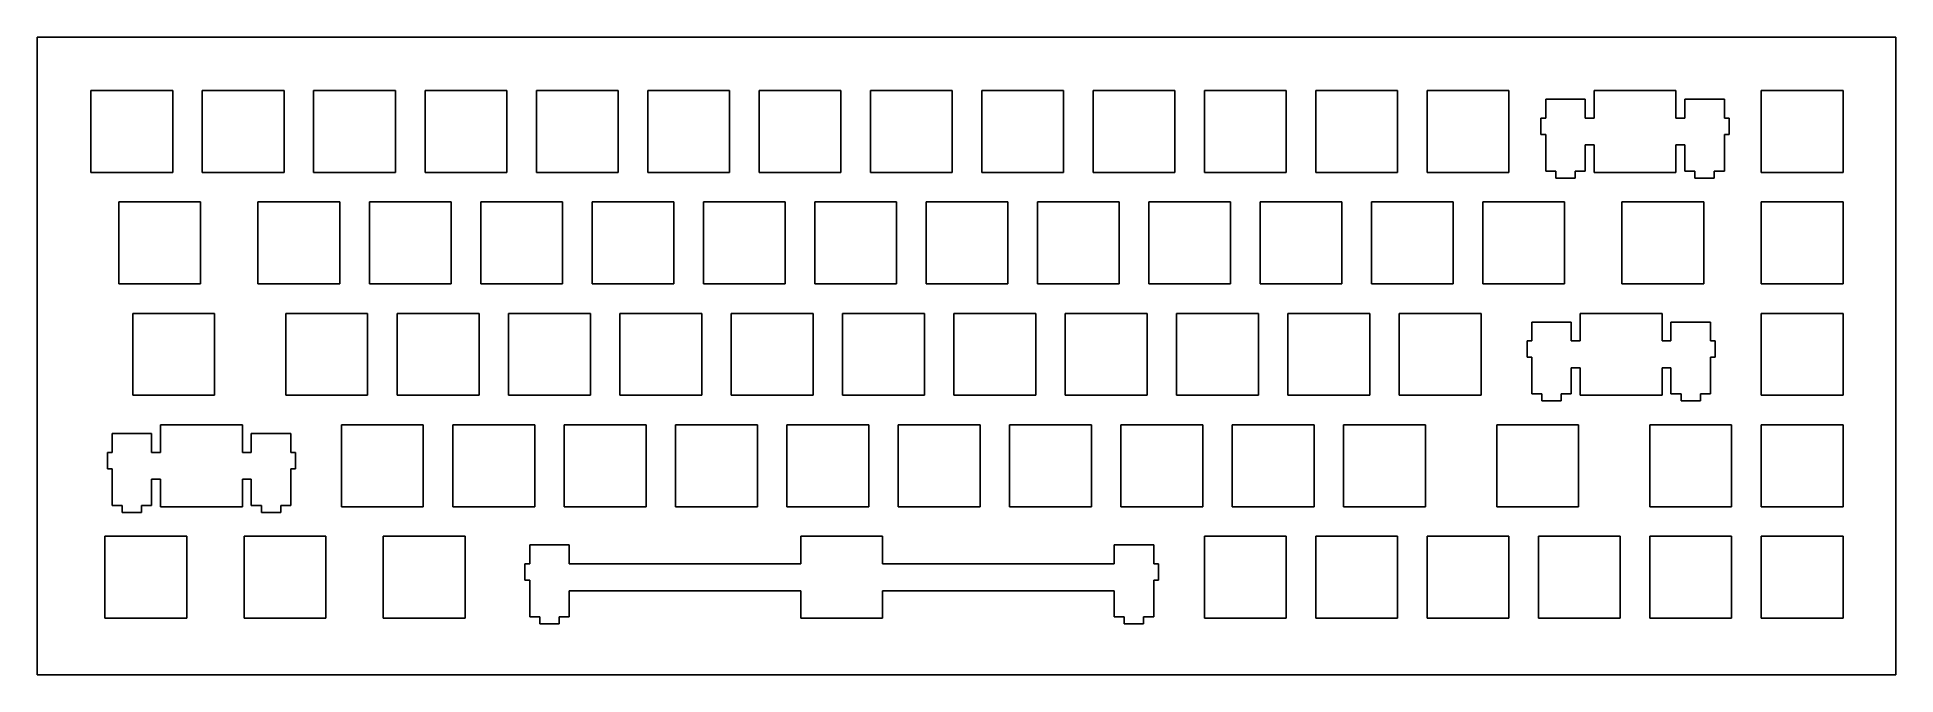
# Model space of a CAD drawing. Extents: x 0 to 318, y 0 to 109.
import ezdxf

# ---------------------------------------------------------------- set-up
doc = ezdxf.new("R2010")
doc.units = 0
doc.layers.get('0').update_dxf_attribs({"linetype": 'CONTINUOUS'})

msp = doc.modelspace()

# ---------------------------------------------------------------- linework, layer by layer
at = {"color": 0}
for p, q in [((0.09508, 109.266), (318.086, 109.266)), ((0.09508, 0.27561), (0.09508, 109.266)), ((318.086, 109.266), (318.086, 0.27561)), ((9.29901, 100.152), (23.2999, 100.152)), ((9.29901, 86.1522), (9.29901, 100.152)), ((23.2999, 100.152), (23.2999, 86.1522)), ((28.349, 100.152), (42.3485, 100.152)), ((28.349, 86.1522), (28.349, 100.152)), ((42.3485, 100.152), (42.3485, 86.1522)), ((47.3989, 100.152), (61.3985, 100.152)), ((47.3989, 86.1522), (47.3989, 100.152)), ((61.3985, 100.152), (61.3985, 86.1522)), ((66.4489, 100.152), (80.4485, 100.152)), ((66.4489, 86.1522), (66.4489, 100.152)), ((80.4485, 100.152), (80.4485, 86.1522)), ((85.4989, 100.152), (99.4985, 100.152)), ((85.4989, 86.1522), (85.4989, 100.152)), ((99.4985, 100.152), (99.4985, 86.1522)), ((104.549, 100.152), (118.549, 100.152)), ((104.549, 86.1522), (104.549, 100.152)), ((118.549, 100.152), (118.549, 86.1522)), ((123.599, 100.152), (137.6, 100.152)), ((123.599, 86.1522), (123.599, 100.152)), ((137.6, 100.152), (137.6, 86.1522)), ((142.649, 100.152), (156.65, 100.152)), ((142.649, 86.1522), (142.649, 100.152)), ((156.65, 100.152), (156.65, 86.1522)), ((161.699, 100.152), (175.7, 100.152)), ((161.699, 86.1522), (161.699, 100.152)), ((175.7, 100.152), (175.7, 86.1522)), ((180.749, 100.152), (194.75, 100.152)), ((180.749, 86.1522), (180.749, 100.152)), ((194.75, 100.152), (194.75, 86.1522)), ((199.799, 100.152), (213.8, 100.152)), ((199.799, 86.1522), (199.799, 100.152)), ((213.8, 100.152), (213.8, 86.1522)), ((218.849, 100.152), (232.85, 100.152)), ((218.849, 86.1522), (218.849, 100.152)), ((232.85, 100.152), (232.85, 86.1522)), ((237.899, 100.152), (251.9, 100.152)), ((237.899, 86.1522), (237.899, 100.152)), ((251.9, 100.152), (251.9, 86.1522)), ((264.95, 98.6815), (258.199, 98.6815)), ((258.199, 98.6815), (258.199, 95.4511)), ((264.95, 95.4511), (264.95, 98.6815)), ((266.474, 100.152), (266.474, 95.4511)), ((280.475, 100.152), (266.474, 100.152)), ((280.475, 95.4511), (280.475, 100.152)), ((288.75, 98.6815), (281.999, 98.6815)), ((281.999, 98.6815), (281.999, 95.4511)), ((288.75, 95.4511), (288.75, 98.6815)), ((295.049, 100.152), (309.05, 100.152)), ((295.049, 86.1522), (295.049, 100.152)), ((309.05, 100.152), (309.05, 86.1522)), ((258.199, 95.4511), (257.375, 95.4511)), ((257.375, 95.4511), (257.375, 92.6511)), ((266.474, 95.4511), (264.95, 95.4511)), ((281.999, 95.4511), (280.475, 95.4511)), ((289.574, 95.4511), (288.75, 95.4511)), ((289.574, 92.6511), (289.574, 95.4511)), ((257.375, 92.6511), (258.199, 92.6511)), ((258.199, 92.6511), (258.199, 86.3808)), ((288.75, 86.3808), (288.75, 92.6511)), ((288.75, 92.6511), (289.574, 92.6511)), ((264.95, 86.3808), (264.95, 90.8512)), ((264.95, 90.8512), (266.474, 90.8512)), ((266.474, 90.8512), (266.474, 86.1522)), ((280.475, 86.1522), (280.475, 90.8512)), ((280.475, 90.8512), (281.999, 90.8512)), ((281.999, 90.8512), (281.999, 86.3808)), ((23.2999, 86.1522), (9.29901, 86.1522)), ((42.3485, 86.1522), (28.349, 86.1522)), ((61.3985, 86.1522), (47.3989, 86.1522)), ((80.4485, 86.1522), (66.4489, 86.1522)), ((99.4985, 86.1522), (85.4989, 86.1522)), ((118.549, 86.1522), (104.549, 86.1522)), ((137.6, 86.1522), (123.599, 86.1522)), ((156.65, 86.1522), (142.649, 86.1522)), ((175.7, 86.1522), (161.699, 86.1522)), ((194.75, 86.1522), (180.749, 86.1522)), ((213.8, 86.1522), (199.799, 86.1522)), ((232.85, 86.1522), (218.849, 86.1522)), ((251.9, 86.1522), (237.899, 86.1522)), ((258.199, 86.3808), (259.924, 86.3808)), ((259.924, 86.3808), (259.924, 85.1821)), ((263.224, 85.1821), (263.224, 86.3808)), ((263.224, 86.3808), (264.95, 86.3808)), ((266.474, 86.1522), (280.475, 86.1522)), ((281.999, 86.3808), (283.724, 86.3808)), ((283.724, 86.3808), (283.724, 85.1821)), ((287.025, 85.1821), (287.025, 86.3808)), ((287.025, 86.3808), (288.75, 86.3808)), ((309.05, 86.1522), (295.049, 86.1522)), ((259.924, 85.1821), (263.224, 85.1821)), ((283.724, 85.1821), (287.025, 85.1821)), ((14.0615, 81.1018), (28.061, 81.1018)), ((14.0615, 67.1022), (14.0615, 81.1018)), ((28.061, 81.1018), (28.061, 67.1022)), ((37.8739, 81.1018), (51.8749, 81.1018)), ((37.8739, 67.1022), (37.8739, 81.1018)), ((51.8749, 81.1018), (51.8749, 67.1022)), ((56.9239, 81.1018), (70.9249, 81.1018)), ((56.9239, 67.1022), (56.9239, 81.1018)), ((70.9249, 81.1018), (70.9249, 67.1022)), ((75.9739, 81.1018), (89.9749, 81.1018)), ((75.9739, 67.1022), (75.9739, 81.1018)), ((89.9749, 81.1018), (89.9749, 67.1022)), ((95.0239, 81.1018), (109.024, 81.1018)), ((95.0239, 67.1022), (95.0239, 81.1018)), ((109.024, 81.1018), (109.024, 67.1022)), ((114.074, 81.1018), (128.075, 81.1018)), ((114.074, 67.1022), (114.074, 81.1018)), ((128.075, 81.1018), (128.075, 67.1022)), ((133.124, 81.1018), (147.125, 81.1018)), ((133.124, 67.1022), (133.124, 81.1018)), ((147.125, 81.1018), (147.125, 67.1022)), ((152.174, 81.1018), (166.175, 81.1018)), ((152.174, 67.1022), (152.174, 81.1018)), ((166.175, 81.1018), (166.175, 67.1022)), ((171.224, 81.1018), (185.225, 81.1018)), ((171.224, 67.1022), (171.224, 81.1018)), ((185.225, 81.1018), (185.225, 67.1022)), ((190.274, 81.1018), (204.275, 81.1018)), ((190.274, 67.1022), (190.274, 81.1018)), ((204.275, 81.1018), (204.275, 67.1022)), ((209.324, 81.1018), (223.325, 81.1018)), ((209.324, 67.1022), (209.324, 81.1018)), ((223.325, 81.1018), (223.325, 67.1022)), ((228.374, 81.1018), (242.375, 81.1018)), ((228.374, 67.1022), (228.374, 81.1018)), ((242.375, 81.1018), (242.375, 67.1022)), ((247.424, 81.1018), (261.425, 81.1018)), ((247.424, 67.1022), (247.424, 81.1018)), ((261.425, 81.1018), (261.425, 67.1022)), ((271.236, 81.1018), (285.236, 81.1018)), ((271.236, 67.1022), (271.236, 81.1018)), ((285.236, 81.1018), (285.236, 67.1022)), ((295.049, 81.1018), (309.05, 81.1018)), ((295.049, 67.1022), (295.049, 81.1018)), ((309.05, 81.1018), (309.05, 67.1022)), ((28.061, 67.1022), (14.0615, 67.1022)), ((51.8749, 67.1022), (37.8739, 67.1022)), ((70.9249, 67.1022), (56.9239, 67.1022)), ((89.9749, 67.1022), (75.9739, 67.1022)), ((109.024, 67.1022), (95.0239, 67.1022)), ((128.075, 67.1022), (114.074, 67.1022)), ((147.125, 67.1022), (133.124, 67.1022)), ((166.175, 67.1022), (152.174, 67.1022)), ((185.225, 67.1022), (171.224, 67.1022)), ((204.275, 67.1022), (190.274, 67.1022)), ((223.325, 67.1022), (209.324, 67.1022)), ((242.375, 67.1022), (228.374, 67.1022)), ((261.425, 67.1022), (247.424, 67.1022)), ((285.236, 67.1022), (271.236, 67.1022)), ((309.05, 67.1022), (295.049, 67.1022)), ((16.4428, 62.0518), (30.4423, 62.0518)), ((16.4428, 48.0522), (16.4428, 62.0518)), ((30.4423, 62.0518), (30.4423, 48.0522)), ((42.6364, 62.0518), (56.636, 62.0518)), ((42.6364, 48.0522), (42.6364, 62.0518)), ((56.636, 62.0518), (56.636, 48.0522)), ((61.6864, 62.0518), (75.686, 62.0518)), ((61.6864, 48.0522), (61.6864, 62.0518)), ((75.686, 62.0518), (75.686, 48.0522)), ((80.7364, 62.0518), (94.736, 62.0518)), ((80.7364, 48.0522), (80.7364, 62.0518)), ((94.736, 62.0518), (94.736, 48.0522)), ((99.7864, 62.0518), (113.786, 62.0518)), ((99.7864, 48.0522), (99.7864, 62.0518)), ((113.786, 62.0518), (113.786, 48.0522)), ((118.836, 62.0518), (132.836, 62.0518)), ((118.836, 48.0522), (118.836, 62.0518)), ((132.836, 62.0518), (132.836, 48.0522)), ((137.886, 62.0518), (151.886, 62.0518)), ((137.886, 48.0522), (137.886, 62.0518)), ((151.886, 62.0518), (151.886, 48.0522)), ((156.936, 62.0518), (170.936, 62.0518)), ((156.936, 48.0522), (156.936, 62.0518)), ((170.936, 62.0518), (170.936, 48.0522)), ((175.986, 62.0518), (189.986, 62.0518)), ((175.986, 48.0522), (175.986, 62.0518)), ((189.986, 62.0518), (189.986, 48.0522)), ((195.036, 62.0518), (209.036, 62.0518)), ((195.036, 48.0522), (195.036, 62.0518)), ((209.036, 62.0518), (209.036, 48.0522)), ((214.086, 62.0518), (228.086, 62.0518)), ((214.086, 48.0522), (214.086, 62.0518)), ((228.086, 62.0518), (228.086, 48.0522)), ((233.136, 62.0518), (247.136, 62.0518)), ((233.136, 48.0522), (233.136, 62.0518)), ((247.136, 62.0518), (247.136, 48.0522)), ((262.567, 60.5815), (255.818, 60.5815)), ((255.818, 60.5815), (255.818, 57.3511)), ((262.567, 57.3511), (262.567, 60.5815)), ((264.093, 62.0518), (264.093, 57.3511)), ((278.092, 62.0518), (264.093, 62.0518)), ((278.092, 57.3511), (278.092, 62.0518)), ((286.367, 60.5815), (279.618, 60.5815)), ((279.618, 60.5815), (279.618, 57.3511)), ((286.367, 57.3511), (286.367, 60.5815)), ((295.049, 62.0518), (309.05, 62.0518)), ((295.049, 48.0522), (295.049, 62.0518)), ((309.05, 62.0518), (309.05, 48.0522)), ((255.818, 57.3511), (254.992, 57.3511)), ((254.992, 57.3511), (254.992, 54.5511)), ((264.093, 57.3511), (262.567, 57.3511)), ((279.618, 57.3511), (278.092, 57.3511)), ((287.193, 57.3511), (286.367, 57.3511)), ((287.193, 54.5511), (287.193, 57.3511)), ((254.992, 54.5511), (255.818, 54.5511)), ((255.818, 54.5511), (255.818, 48.2808)), ((286.367, 48.2808), (286.367, 54.5511)), ((286.367, 54.5511), (287.193, 54.5511)), ((262.567, 48.2808), (262.567, 52.7512)), ((262.567, 52.7512), (264.093, 52.7512)), ((264.093, 52.7512), (264.093, 48.0522)), ((278.092, 48.0522), (278.092, 52.7512)), ((278.092, 52.7512), (279.618, 52.7512)), ((279.618, 52.7512), (279.618, 48.2808)), ((30.4423, 48.0522), (16.4428, 48.0522)), ((56.636, 48.0522), (42.6364, 48.0522)), ((75.686, 48.0522), (61.6864, 48.0522)), ((94.736, 48.0522), (80.7364, 48.0522)), ((113.786, 48.0522), (99.7864, 48.0522)), ((132.836, 48.0522), (118.836, 48.0522)), ((151.886, 48.0522), (137.886, 48.0522)), ((170.936, 48.0522), (156.936, 48.0522)), ((189.986, 48.0522), (175.986, 48.0522)), ((209.036, 48.0522), (195.036, 48.0522)), ((228.086, 48.0522), (214.086, 48.0522)), ((247.136, 48.0522), (233.136, 48.0522)), ((255.818, 48.2808), (257.543, 48.2808)), ((257.543, 48.2808), (257.543, 47.0821)), ((260.842, 47.0821), (260.842, 48.2808)), ((260.842, 48.2808), (262.567, 48.2808)), ((264.093, 48.0522), (278.092, 48.0522)), ((279.618, 48.2808), (281.343, 48.2808)), ((281.343, 48.2808), (281.343, 47.0821)), ((284.642, 47.0821), (284.642, 48.2808)), ((284.642, 48.2808), (286.367, 48.2808)), ((309.05, 48.0522), (295.049, 48.0522)), ((257.543, 47.0821), (260.842, 47.0821)), ((281.343, 47.0821), (284.642, 47.0821)), ((19.6812, 41.5315), (12.9301, 41.5315)), ((12.9301, 41.5315), (12.9301, 38.3011)), ((19.6812, 38.3011), (19.6812, 41.5315)), ((21.2053, 43.0018), (21.2053, 38.3011)), ((35.2061, 43.0018), (21.2053, 43.0018)), ((35.2061, 38.3011), (35.2061, 43.0018)), ((43.4799, 41.5315), (36.7302, 41.5315)), ((36.7302, 41.5315), (36.7302, 38.3011)), ((43.4799, 38.3011), (43.4799, 41.5315)), ((52.1614, 43.0018), (66.161, 43.0018)), ((52.1614, 29.0022), (52.1614, 43.0018)), ((66.161, 43.0018), (66.161, 29.0022)), ((71.2114, 43.0018), (85.211, 43.0018)), ((71.2114, 29.0022), (71.2114, 43.0018)), ((85.211, 43.0018), (85.211, 29.0022)), ((90.2614, 43.0018), (104.261, 43.0018)), ((90.2614, 29.0022), (90.2614, 43.0018)), ((104.261, 43.0018), (104.261, 29.0022)), ((109.311, 43.0018), (123.311, 43.0018)), ((109.311, 29.0022), (109.311, 43.0018)), ((123.311, 43.0018), (123.311, 29.0022)), ((128.361, 43.0018), (142.361, 43.0018)), ((128.361, 29.0022), (128.361, 43.0018)), ((142.361, 43.0018), (142.361, 29.0022)), ((147.411, 43.0018), (161.411, 43.0018)), ((147.411, 29.0022), (147.411, 43.0018)), ((161.411, 43.0018), (161.411, 29.0022)), ((166.461, 43.0018), (180.461, 43.0018)), ((166.461, 29.0022), (166.461, 43.0018)), ((180.461, 43.0018), (180.461, 29.0022)), ((185.511, 43.0018), (199.511, 43.0018)), ((185.511, 29.0022), (185.511, 43.0018)), ((199.511, 43.0018), (199.511, 29.0022)), ((204.561, 43.0018), (218.561, 43.0018)), ((204.561, 29.0022), (204.561, 43.0018)), ((218.561, 43.0018), (218.561, 29.0022)), ((223.611, 43.0018), (237.611, 43.0018)), ((223.611, 29.0022), (223.611, 43.0018)), ((237.611, 43.0018), (237.611, 29.0022)), ((249.805, 43.0018), (263.806, 43.0018)), ((249.805, 29.0022), (249.805, 43.0018)), ((263.806, 43.0018), (263.806, 29.0022)), ((275.999, 43.0018), (290, 43.0018)), ((275.999, 29.0022), (275.999, 43.0018)), ((290, 43.0018), (290, 29.0022)), ((295.049, 43.0018), (309.05, 43.0018)), ((295.049, 29.0022), (295.049, 43.0018)), ((309.05, 43.0018), (309.05, 29.0022)), ((12.9301, 38.3011), (12.1061, 38.3011)), ((12.1061, 38.3011), (12.1061, 35.5011)), ((21.2053, 38.3011), (19.6812, 38.3011)), ((36.7302, 38.3011), (35.2061, 38.3011)), ((44.3054, 38.3011), (43.4799, 38.3011)), ((44.3054, 35.5011), (44.3054, 38.3011)), ((12.1061, 35.5011), (12.9301, 35.5011)), ((12.9301, 35.5011), (12.9301, 29.231)), ((43.4799, 29.231), (43.4799, 35.5011)), ((43.4799, 35.5011), (44.3054, 35.5011)), ((19.6812, 29.231), (19.6812, 33.7013)), ((19.6812, 33.7013), (21.2053, 33.7013)), ((21.2053, 33.7013), (21.2053, 29.0022)), ((35.2061, 29.0022), (35.2061, 33.7013)), ((35.2061, 33.7013), (36.7302, 33.7013)), ((36.7302, 33.7013), (36.7302, 29.231)), ((12.9301, 29.231), (14.6554, 29.231)), ((14.6554, 29.231), (14.6554, 28.032)), ((17.9558, 28.032), (17.9558, 29.231)), ((17.9558, 29.231), (19.6812, 29.231)), ((21.2053, 29.0022), (35.2061, 29.0022)), ((36.7302, 29.231), (38.4556, 29.231)), ((38.4556, 29.231), (38.4556, 28.032)), ((41.7558, 28.032), (41.7558, 29.231)), ((41.7558, 29.231), (43.4799, 29.231)), ((66.161, 29.0022), (52.1614, 29.0022)), ((85.211, 29.0022), (71.2114, 29.0022)), ((104.261, 29.0022), (90.2614, 29.0022)), ((123.311, 29.0022), (109.311, 29.0022)), ((142.361, 29.0022), (128.361, 29.0022)), ((161.411, 29.0022), (147.411, 29.0022)), ((180.461, 29.0022), (166.461, 29.0022)), ((199.511, 29.0022), (185.511, 29.0022)), ((218.561, 29.0022), (204.561, 29.0022)), ((237.611, 29.0022), (223.611, 29.0022)), ((263.806, 29.0022), (249.805, 29.0022)), ((290, 29.0022), (275.999, 29.0022)), ((309.05, 29.0022), (295.049, 29.0022)), ((14.6554, 28.032), (17.9558, 28.032)), ((38.4556, 28.032), (41.7558, 28.032)), ((11.6803, 23.9517), (25.6811, 23.9517)), ((11.6803, 9.95218), (11.6803, 23.9517)), ((25.6811, 23.9517), (25.6811, 9.95218)), ((35.4926, 23.9517), (49.4923, 23.9517)), ((35.4926, 9.95218), (35.4926, 23.9517)), ((49.4923, 23.9517), (49.4923, 9.95218)), ((59.3051, 23.9517), (73.3062, 23.9517)), ((59.3051, 9.95218), (59.3051, 23.9517)), ((73.3062, 23.9517), (73.3062, 9.95218)), ((91.1172, 22.4813), (84.3675, 22.4813)), ((84.3675, 22.4813), (84.3675, 19.2512)), ((91.1172, 19.2512), (91.1172, 22.4813)), ((130.743, 23.9517), (130.743, 19.2512)), ((144.742, 23.9517), (130.743, 23.9517)), ((144.742, 19.2512), (144.742, 23.9517)), ((191.117, 22.4813), (184.368, 22.4813)), ((184.368, 22.4813), (184.368, 19.2512)), ((191.117, 19.2512), (191.117, 22.4813)), ((199.799, 23.9517), (213.8, 23.9517)), ((199.799, 9.95218), (199.799, 23.9517)), ((213.8, 23.9517), (213.8, 9.95218)), ((218.849, 23.9517), (232.85, 23.9517)), ((218.849, 9.95218), (218.849, 23.9517)), ((232.85, 23.9517), (232.85, 9.95218)), ((237.899, 23.9517), (251.9, 23.9517)), ((237.899, 9.95218), (237.899, 23.9517)), ((251.9, 23.9517), (251.9, 9.95218)), ((256.949, 23.9517), (270.95, 23.9517)), ((256.949, 9.95218), (256.949, 23.9517)), ((270.95, 23.9517), (270.95, 9.95218)), ((275.999, 23.9517), (290, 23.9517)), ((275.999, 9.95218), (275.999, 23.9517)), ((290, 23.9517), (290, 9.95218)), ((295.049, 23.9517), (309.05, 23.9517)), ((295.049, 9.95218), (295.049, 23.9517)), ((309.05, 23.9517), (309.05, 9.95218)), ((84.3675, 19.2512), (83.5424, 19.2512)), ((83.5424, 19.2512), (83.5424, 16.451)), ((130.743, 19.2512), (91.1172, 19.2512)), ((184.368, 19.2512), (144.742, 19.2512)), ((191.943, 19.2512), (191.117, 19.2512)), ((191.943, 16.451), (191.943, 19.2512)), ((83.5424, 16.451), (84.3675, 16.451)), ((84.3675, 16.451), (84.3675, 10.181)), ((191.117, 10.181), (191.117, 16.451)), ((191.117, 16.451), (191.943, 16.451)), ((91.1172, 10.181), (91.1172, 14.6513)), ((91.1172, 14.6513), (130.743, 14.6513)), ((130.743, 14.6513), (130.743, 9.95218)), ((144.742, 9.95218), (144.742, 14.6513)), ((144.742, 14.6513), (184.368, 14.6513)), ((184.368, 14.6513), (184.368, 10.181)), ((25.6811, 9.95218), (11.6803, 9.95218)), ((49.4923, 9.95218), (35.4926, 9.95218)), ((73.3062, 9.95218), (59.3051, 9.95218)), ((84.3675, 10.181), (86.0929, 10.181)), ((86.0929, 10.181), (86.0929, 8.98204)), ((89.3921, 8.98204), (89.3921, 10.181)), ((89.3921, 10.181), (91.1172, 10.181)), ((130.743, 9.95218), (144.742, 9.95218)), ((184.368, 10.181), (186.093, 10.181)), ((186.093, 10.181), (186.093, 8.98204)), ((189.392, 8.98204), (189.392, 10.181)), ((189.392, 10.181), (191.117, 10.181)), ((213.8, 9.95218), (199.799, 9.95218)), ((232.85, 9.95218), (218.849, 9.95218)), ((251.9, 9.95218), (237.899, 9.95218)), ((270.95, 9.95218), (256.949, 9.95218)), ((290, 9.95218), (275.999, 9.95218)), ((309.05, 9.95218), (295.049, 9.95218)), ((86.0929, 8.98204), (89.3921, 8.98204)), ((186.093, 8.98204), (189.392, 8.98204)), ((318.086, 0.27561), (0.09508, 0.27561))]:
    msp.add_line(p, q, dxfattribs=at)

doc.saveas('drawing.dxf')
